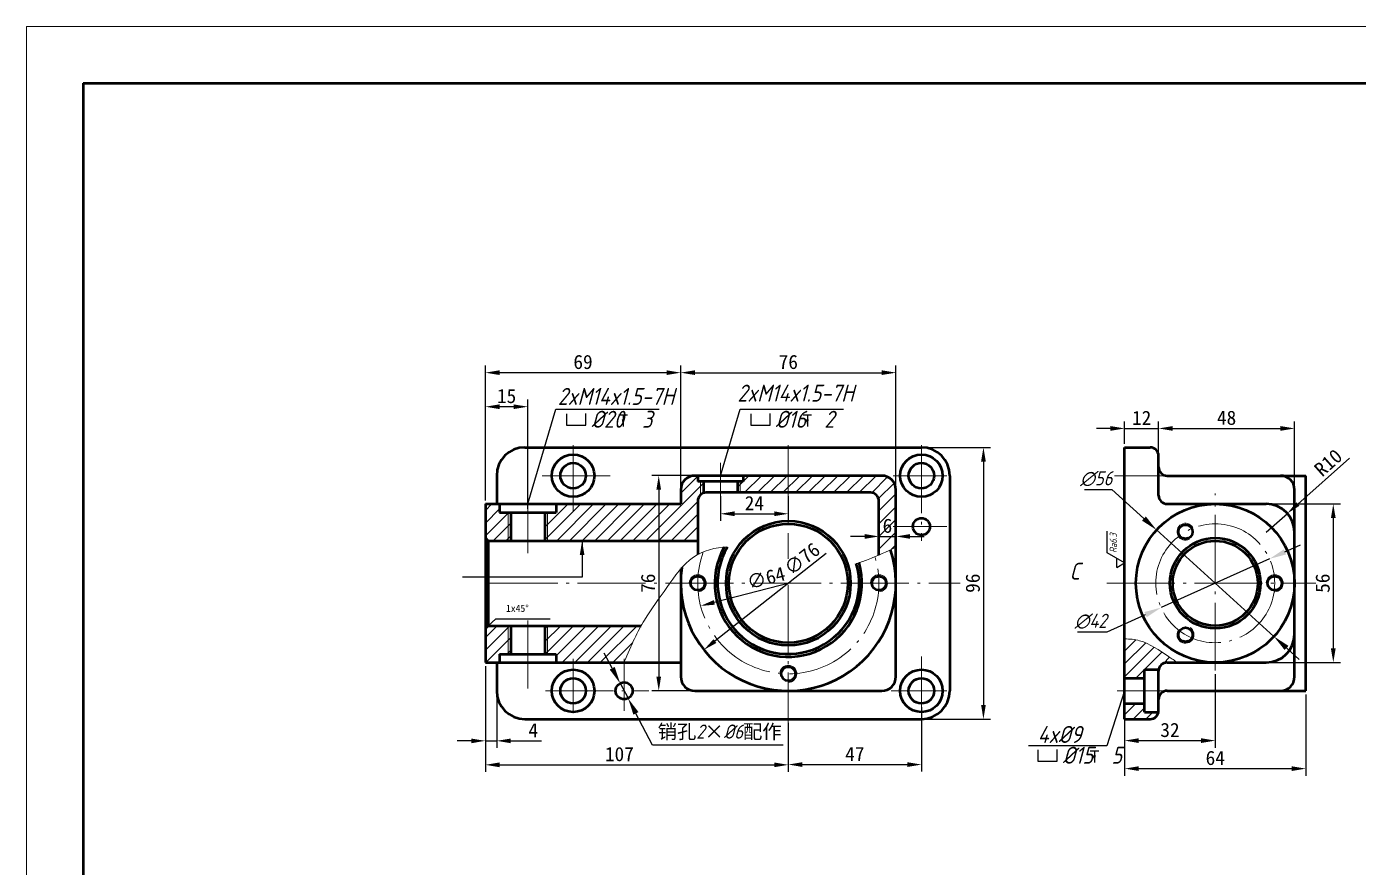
# Model space of a CAD drawing. Header units: millimetres. Extents: x 455 to 875, y 6 to 303.
# Drawn here: x 455 to 690.2, y 154.9 to 303.4 of the extents above; entities that cross this region are included whole.
import ezdxf

# ---------------------------------------------------------------- set-up
doc = ezdxf.new("R2010")
doc.units = ezdxf.units.MM
doc.linetypes.add('MYCENTER', pattern=[15.5, 12, -1.5, 0.5, -1.5])
doc.layers.add('尺寸层', color=7, linetype='Continuous')
doc.layers.add('标注层', color=7, linetype='Continuous')
for name, color, linetype, lineweight in [('点画线', 1, 'MYCENTER', 20), ('粗实线', 6, 'Continuous', 50), ('细实线', 7, 'Continuous', 20)]:
    doc.layers.add(name, color=color, linetype=linetype, lineweight=lineweight)
doc.styles.add('字符式样', font='gbeitc.shx')
doc.styles.add('尺寸文字', font='gbeitc.shx', dxfattribs={"height": 2.5})
doc.dimstyles.new('ISO-25', dxfattribs={"dimtxt": 2.5, "dimasz": 2.5, "dimexe": 1.25, "dimexo": 0.625, "dimtad": 1, "dimlfac": 2, "dimtxsty": 'Standard', "dimcen": 2.5, "dimadec": 0, "dimazin": 0, "dimtfac": 1, "dimtmove": 0, "dimatfit": 3, "dimfxl": 0, "dimarcsym": 0})
doc.dimstyles.new('水平标注', dxfattribs={"dimtxt": 2.5, "dimasz": 3, "dimexe": 2, "dimexo": 0, "dimtad": 1, "dimtih": 1, "dimtoh": 1, "dimdec": 1, "dimlfac": 2, "dimdsep": 46, "dimtxsty": '尺寸文字', "dimcen": 2.5, "dimadec": 0, "dimazin": 2, "dimtfac": 1, "dimtdec": 1, "dimtmove": 0, "dimatfit": 3, "dimfxl": 0, "dimarcsym": 0})

# ---------------------------------------------------------------- blocks, each defined once
blk = doc.blocks.new('*D179')
at = {"layer": 'Defpoints', "color": 0}
for p in [(536.02, 242.31), (536.02, 219.12), (570.52, 219.12)]:
    blk.add_point(p, dxfattribs=at)
at = {"layer": '尺寸层', "color": 0, "lineweight": -2}
for p, q in [((536.02, 219.74), (536.02, 243.56)), ((568.02, 242.31), (538.52, 242.31)), ((570.52, 219.74), (570.52, 243.56))]:
    blk.add_line(p, q, dxfattribs=at)
at = {"layer": '尺寸层', "color": 0}
for points in [[(538.52, 242.73), (538.52, 241.9), (536.02, 242.31)], [(568.02, 242.73), (568.02, 241.9), (570.52, 242.31)]]:
    blk.add_solid(points, dxfattribs=at)
at = {"layer": '尺寸层', "color": 0, "insert": (553.27, 244.19), "char_height": 2.5, "attachment_point": 5}
blk.add_mtext('69', dxfattribs=at)
blk = doc.blocks.new('*D180')
at = {"layer": 'Defpoints', "color": 0}
for p in [(536.02, 236.3), (536.02, 219.12), (543.52, 217.62)]:
    blk.add_point(p, dxfattribs=at)
at = {"layer": '尺寸层', "color": 0, "lineweight": -2}
for p, q in [((536.02, 219.74), (536.02, 237.55)), ((543.52, 218.24), (543.52, 237.55)), ((541.02, 236.3), (538.52, 236.3))]:
    blk.add_line(p, q, dxfattribs=at)
at = {"layer": '尺寸层', "color": 0}
for points in [[(538.52, 236.71), (538.52, 235.88), (536.02, 236.3)], [(541.02, 236.71), (541.02, 235.88), (543.52, 236.3)]]:
    blk.add_solid(points, dxfattribs=at)
at = {"layer": '尺寸层', "color": 0, "insert": (539.77, 238.17), "char_height": 2.5, "attachment_point": 5}
blk.add_mtext('15', dxfattribs=at)
blk = doc.blocks.new('*D181')
at = {"layer": 'Defpoints', "color": 0}
for p in [(573.02, 224.12), (566.64, 186.12), (573.02, 186.12)]:
    blk.add_point(p, dxfattribs=at)
at = {"layer": '尺寸层', "color": 0, "lineweight": -2}
for p, q in [((572.4, 224.12), (565.39, 224.12)), ((566.64, 221.62), (566.64, 188.62)), ((572.4, 186.12), (565.39, 186.12))]:
    blk.add_line(p, q, dxfattribs=at)
at = {"layer": '尺寸层', "color": 0}
for points in [[(566.22, 221.62), (567.05, 221.62), (566.64, 224.12)], [(566.22, 188.62), (567.05, 188.62), (566.64, 186.12)]]:
    blk.add_solid(points, dxfattribs=at)
at = {"layer": '尺寸层', "color": 0, "insert": (564.76, 205.12), "char_height": 2.5, "attachment_point": 5, "rotation": 90}
blk.add_mtext('76', dxfattribs=at)
blk = doc.blocks.new('*D182')
at = {"layer": 'Defpoints', "color": 0}
for p in [(608.52, 242.31), (608.52, 221.62), (570.52, 219.12)]:
    blk.add_point(p, dxfattribs=at)
at = {"layer": '尺寸层', "color": 0, "lineweight": -2}
for p, q in [((570.52, 219.74), (570.52, 243.56)), ((573.02, 242.31), (606.02, 242.31)), ((608.52, 222.24), (608.52, 243.56))]:
    blk.add_line(p, q, dxfattribs=at)
at = {"layer": '尺寸层', "color": 0}
for points in [[(573.02, 242.73), (573.02, 241.9), (570.52, 242.31)], [(606.02, 242.73), (606.02, 241.9), (608.52, 242.31)]]:
    blk.add_solid(points, dxfattribs=at)
at = {"layer": '尺寸层', "color": 0, "insert": (589.52, 244.19), "char_height": 2.5, "attachment_point": 5}
blk.add_mtext('76', dxfattribs=at)
blk = doc.blocks.new('*D183')
at = {"layer": 'Defpoints', "color": 0}
for p in [(613.02, 229.12), (613.02, 181.12), (623.97, 181.12)]:
    blk.add_point(p, dxfattribs=at)
at = {"layer": '尺寸层', "color": 0, "lineweight": -2}
for p, q in [((613.65, 229.12), (625.22, 229.12)), ((623.97, 226.62), (623.97, 183.62)), ((613.65, 181.12), (625.22, 181.12))]:
    blk.add_line(p, q, dxfattribs=at)
at = {"layer": '尺寸层', "color": 0}
for points in [[(623.56, 226.62), (624.39, 226.62), (623.97, 229.12)], [(623.56, 183.62), (624.39, 183.62), (623.97, 181.12)]]:
    blk.add_solid(points, dxfattribs=at)
at = {"layer": '尺寸层', "color": 0, "insert": (622.1, 205.12), "char_height": 2.5, "attachment_point": 5, "rotation": 90}
blk.add_mtext('96', dxfattribs=at)
blk = doc.blocks.new('*D184')
at = {"layer": 'Defpoints', "color": 0}
for p in [(608.52, 213.38), (605.52, 210.1), (608.52, 211.5)]:
    blk.add_point(p, dxfattribs=at)
at = {"layer": '尺寸层', "color": 0, "lineweight": -2}
for p, q in [((605.52, 210.72), (605.52, 214.63)), ((608.52, 212.12), (608.52, 214.63)), ((603.02, 213.38), (600.52, 213.38)), ((605.52, 213.38), (608.52, 213.38)), ((611.02, 213.38), (613.52, 213.38))]:
    blk.add_line(p, q, dxfattribs=at)
at = {"layer": '尺寸层', "color": 0}
for points in [[(603.02, 213.8), (603.02, 212.97), (605.52, 213.38)], [(611.02, 213.8), (611.02, 212.97), (608.52, 213.38)]]:
    blk.add_solid(points, dxfattribs=at)
at = {"layer": '尺寸层', "color": 0, "insert": (607.02, 215.26), "char_height": 2.5, "attachment_point": 5}
blk.add_mtext('6', dxfattribs=at)
blk = doc.blocks.new('*D185')
at = {"layer": 'Defpoints', "color": 0}
for p in [(577.52, 221.12), (589.52, 221.12), (589.52, 217.39)]:
    blk.add_point(p, dxfattribs=at)
at = {"layer": '尺寸层', "color": 0, "lineweight": -2}
for p, q in [((577.52, 220.49), (577.52, 216.14)), ((589.52, 220.49), (589.52, 216.14)), ((580.02, 217.39), (587.02, 217.39))]:
    blk.add_line(p, q, dxfattribs=at)
at = {"layer": '尺寸层', "color": 0}
for points in [[(580.02, 217.81), (580.02, 216.97), (577.52, 217.39)], [(587.02, 217.81), (587.02, 216.97), (589.52, 217.39)]]:
    blk.add_solid(points, dxfattribs=at)
at = {"layer": '尺寸层', "color": 0, "insert": (583.52, 219.27), "char_height": 2.5, "attachment_point": 5}
blk.add_mtext('24', dxfattribs=at)
blk = doc.blocks.new('*D186')
at = {"layer": 'Defpoints', "color": 0}
for p in [(536.02, 191.12), (538.02, 191.12), (538.02, 177.28)]:
    blk.add_point(p, dxfattribs=at)
at = {"layer": '尺寸层', "color": 0, "lineweight": -2}
for p, q in [((536.02, 190.49), (536.02, 176.03)), ((538.02, 190.49), (538.02, 176.03)), ((533.52, 177.28), (531.02, 177.28)), ((536.02, 177.28), (538.02, 177.28)), ((540.52, 177.28), (545.94, 177.28))]:
    blk.add_line(p, q, dxfattribs=at)
at = {"layer": '尺寸层', "color": 0}
for points in [[(533.52, 177.69), (533.52, 176.86), (536.02, 177.28)], [(540.52, 177.69), (540.52, 176.86), (538.02, 177.28)]]:
    blk.add_solid(points, dxfattribs=at)
at = {"layer": '尺寸层', "color": 0, "insert": (544.48, 179.15), "char_height": 2.5, "attachment_point": 5}
blk.add_mtext('4', dxfattribs=at)
blk = doc.blocks.new('*D187')
at = {"layer": 'Defpoints', "color": 0}
for p in [(536.02, 190.8), (589.52, 181.12), (589.52, 173.04)]:
    blk.add_point(p, dxfattribs=at)
at = {"layer": '尺寸层', "color": 0, "lineweight": -2}
for p, q in [((536.02, 190.18), (536.02, 171.79)), ((589.52, 180.49), (589.52, 171.79)), ((538.52, 173.04), (587.02, 173.04))]:
    blk.add_line(p, q, dxfattribs=at)
at = {"layer": '尺寸层', "color": 0}
for points in [[(538.52, 173.46), (538.52, 172.63), (536.02, 173.04)], [(587.02, 173.46), (587.02, 172.63), (589.52, 173.04)]]:
    blk.add_solid(points, dxfattribs=at)
at = {"layer": '尺寸层', "color": 0, "insert": (559.69, 174.92), "char_height": 2.5, "attachment_point": 5}
blk.add_mtext('107', dxfattribs=at)
blk = doc.blocks.new('*D188')
at = {"layer": 'Defpoints', "color": 0}
for p in [(613.02, 183.87), (589.52, 181.12), (613.02, 173.09)]:
    blk.add_point(p, dxfattribs=at)
at = {"layer": '尺寸层', "color": 0, "lineweight": -2}
for p, q in [((613.02, 183.24), (613.02, 171.84)), ((589.52, 180.49), (589.52, 171.84)), ((592.02, 173.09), (610.52, 173.09))]:
    blk.add_line(p, q, dxfattribs=at)
at = {"layer": '尺寸层', "color": 0}
for points in [[(592.02, 173.51), (592.02, 172.67), (589.52, 173.09)], [(610.52, 173.51), (610.52, 172.67), (613.02, 173.09)]]:
    blk.add_solid(points, dxfattribs=at)
at = {"layer": '尺寸层', "color": 0, "insert": (601.27, 174.96), "char_height": 2.5, "attachment_point": 5}
blk.add_mtext('47', dxfattribs=at)
blk = doc.blocks.new('*D189')
at = {"layer": 'Defpoints', "color": 0}
for p in [(604.44, 216.88), (574.6, 193.35)]:
    blk.add_point(p, dxfattribs=at)
at = {"layer": '尺寸层', "color": 0, "lineweight": -2}
blk.add_line((596.21, 210.39), (576.56, 194.9), dxfattribs=at)
at = {"layer": '尺寸层', "color": 0}
blk.add_solid([(576.3, 195.23), (576.82, 194.57), (574.6, 193.35)], dxfattribs=at)
at = {"layer": '尺寸层', "color": 0, "insert": (591.94, 209.42), "char_height": 2.5, "attachment_point": 5, "rotation": 38.2517}
blk.add_mtext('∅76', dxfattribs=at)
blk = doc.blocks.new('*D190')
at = {"layer": 'Defpoints', "color": 0}
for p in [(605.01, 209.12), (574.03, 201.11)]:
    blk.add_point(p, dxfattribs=at)
at = {"layer": '尺寸层', "color": 0, "lineweight": -2}
blk.add_line((589.89, 205.21), (576.45, 201.74), dxfattribs=at)
at = {"layer": '尺寸层', "color": 0}
blk.add_solid([(576.35, 202.14), (576.55, 201.33), (574.03, 201.11)], dxfattribs=at)
at = {"layer": '尺寸层', "color": 0, "insert": (585.59, 206.04), "char_height": 2.5, "attachment_point": 5, "rotation": 14.5047}
blk.add_mtext('∅64', dxfattribs=at)
blk = doc.blocks.new('*D191')
at = {"layer": 'Defpoints', "color": 0}
for p in [(559.82, 187.44), (561.22, 184.79)]:
    blk.add_point(p, dxfattribs=at)
at = {"layer": '尺寸层', "color": 0, "lineweight": -2}
for p, q in [((558.43, 190.1), (557.03, 192.76)), ((559.82, 187.44), (561.22, 184.79)), ((565.56, 176.52), (562.61, 182.13)), ((588.6, 176.52), (565.56, 176.52))]:
    blk.add_line(p, q, dxfattribs=at)
at = {"layer": '尺寸层', "color": 0}
for points in [[(558.87, 190.33), (557.98, 189.87), (559.82, 187.44)], [(563.06, 182.36), (562.17, 181.9), (561.22, 184.79)]]:
    blk.add_solid(points, dxfattribs=at)
at = {"layer": '尺寸层', "color": 0, "insert": (577.39, 178.78), "char_height": 2.5, "attachment_point": 5, "style": '尺寸文字'}
blk.add_mtext('{\\fSimSun|b0|i0|c134|p54;销孔}2{\\fSimSun|b0|i0|c134|p54;×}%%c6{\\fSimSun|b0|i0|c134|p54;配作}', dxfattribs=at)
blk = doc.blocks.new('*D201')
at = {"layer": 'Defpoints', "color": 0}
for p in [(654.91, 232.46), (648.91, 229.12), (654.91, 224.12)]:
    blk.add_point(p, dxfattribs=at)
at = {"layer": '尺寸层', "color": 0, "lineweight": -2}
for p, q in [((648.91, 229.74), (648.91, 233.71)), ((654.91, 224.74), (654.91, 233.71)), ((646.41, 232.46), (643.91, 232.46)), ((648.91, 232.46), (654.91, 232.46)), ((657.41, 232.46), (659.91, 232.46))]:
    blk.add_line(p, q, dxfattribs=at)
at = {"layer": '尺寸层', "color": 0}
for points in [[(646.41, 232.88), (646.41, 232.04), (648.91, 232.46)], [(657.41, 232.88), (657.41, 232.04), (654.91, 232.46)]]:
    blk.add_solid(points, dxfattribs=at)
at = {"layer": '尺寸层', "color": 0, "insert": (651.91, 234.33), "char_height": 2.5, "attachment_point": 5}
blk.add_mtext('12', dxfattribs=at)
blk = doc.blocks.new('*D202')
at = {"layer": 'Defpoints', "color": 0}
for p in [(678.91, 232.46), (654.91, 224.43), (678.91, 221.62)]:
    blk.add_point(p, dxfattribs=at)
at = {"layer": '尺寸层', "color": 0, "lineweight": -2}
for p, q in [((654.91, 225.05), (654.91, 233.71)), ((678.91, 222.24), (678.91, 233.71)), ((657.41, 232.46), (676.41, 232.46))]:
    blk.add_line(p, q, dxfattribs=at)
at = {"layer": '尺寸层', "color": 0}
for points in [[(657.41, 232.88), (657.41, 232.04), (654.91, 232.46)], [(676.41, 232.88), (676.41, 232.04), (678.91, 232.46)]]:
    blk.add_solid(points, dxfattribs=at)
at = {"layer": '尺寸层', "color": 0, "insert": (666.91, 234.33), "char_height": 2.5, "attachment_point": 5}
blk.add_mtext('48', dxfattribs=at)
blk = doc.blocks.new('*D203')
at = {"layer": 'Defpoints', "color": 0}
for p in [(673.91, 219.12), (673.91, 191.12), (685.75, 191.12)]:
    blk.add_point(p, dxfattribs=at)
at = {"layer": '尺寸层', "color": 0, "lineweight": -2}
for p, q in [((674.53, 219.12), (687, 219.12)), ((685.75, 216.62), (685.75, 193.62)), ((674.53, 191.12), (687, 191.12))]:
    blk.add_line(p, q, dxfattribs=at)
at = {"layer": '尺寸层', "color": 0}
for points in [[(685.33, 216.62), (686.17, 216.62), (685.75, 219.12)], [(685.33, 193.62), (686.17, 193.62), (685.75, 191.12)]]:
    blk.add_solid(points, dxfattribs=at)
at = {"layer": '尺寸层', "color": 0, "insert": (683.88, 205.12), "char_height": 2.5, "attachment_point": 5, "rotation": 90}
blk.add_mtext('56', dxfattribs=at)
blk = doc.blocks.new('*D204')
at = {"layer": 'Defpoints', "color": 0}
for p in [(664.91, 189.68), (648.91, 186.12), (664.91, 177.32)]:
    blk.add_point(p, dxfattribs=at)
at = {"layer": '尺寸层', "color": 0, "lineweight": -2}
for p, q in [((664.91, 189.06), (664.91, 176.07)), ((648.91, 185.49), (648.91, 176.07)), ((651.41, 177.32), (662.41, 177.32))]:
    blk.add_line(p, q, dxfattribs=at)
at = {"layer": '尺寸层', "color": 0}
for points in [[(651.41, 177.74), (651.41, 176.9), (648.91, 177.32)], [(662.41, 177.74), (662.41, 176.9), (664.91, 177.32)]]:
    blk.add_solid(points, dxfattribs=at)
at = {"layer": '尺寸层', "color": 0, "insert": (656.91, 179.19), "char_height": 2.5, "attachment_point": 5}
blk.add_mtext('32', dxfattribs=at)
blk = doc.blocks.new('*D205')
at = {"layer": 'Defpoints', "color": 0}
for p in [(680.91, 186.12), (648.91, 181.12), (680.91, 172.37)]:
    blk.add_point(p, dxfattribs=at)
at = {"layer": '尺寸层', "color": 0, "lineweight": -2}
for p, q in [((680.91, 185.49), (680.91, 171.12)), ((648.91, 180.49), (648.91, 171.12)), ((651.41, 172.37), (678.41, 172.37))]:
    blk.add_line(p, q, dxfattribs=at)
at = {"layer": '尺寸层', "color": 0}
for points in [[(651.41, 172.79), (651.41, 171.96), (648.91, 172.37)], [(678.41, 172.79), (678.41, 171.96), (680.91, 172.37)]]:
    blk.add_solid(points, dxfattribs=at)
at = {"layer": '尺寸层', "color": 0, "insert": (664.91, 174.25), "char_height": 2.5, "attachment_point": 5}
blk.add_mtext('64', dxfattribs=at)
blk = doc.blocks.new('*D206')
at = {"layer": 'Defpoints', "color": 0}
for p in [(654.54, 214.53), (675.27, 195.71)]:
    blk.add_point(p, dxfattribs=at)
at = {"layer": '尺寸层', "color": 0, "lineweight": -2}
for p, q in [((641.79, 221.7), (646.63, 221.7)), ((646.63, 221.7), (652.32, 216.54)), ((675.27, 195.71), (654.54, 214.53)), ((677.49, 193.69), (679.71, 191.67))]:
    blk.add_line(p, q, dxfattribs=at)
at = {"layer": '尺寸层', "color": 0}
for points in [[(652.65, 216.91), (651.98, 216.17), (654.54, 214.53)], [(677.83, 194.06), (677.16, 193.32), (675.27, 195.71)]]:
    blk.add_solid(points, dxfattribs=at)
at = {"layer": '尺寸层', "color": 0, "insert": (643.9, 223.58), "char_height": 2.5, "attachment_point": 5, "style": '尺寸文字'}
blk.add_mtext('∅56', dxfattribs=at)
blk = doc.blocks.new('*D207')
at = {"layer": 'Defpoints', "color": 0}
for p in [(674.48, 209.42), (655.33, 200.81)]:
    blk.add_point(p, dxfattribs=at)
at = {"layer": '尺寸层', "color": 0, "lineweight": -2}
for p, q in [((677.22, 210.66), (679.95, 211.89)), ((674.48, 209.42), (655.33, 200.81)), ((645.82, 196.53), (652.59, 199.58)), ((640.61, 196.53), (645.82, 196.53))]:
    blk.add_line(p, q, dxfattribs=at)
at = {"layer": '尺寸层', "color": 0}
for points in [[(677.01, 211.11), (677.42, 210.2), (674.48, 209.42)], [(652.39, 200.03), (652.8, 199.12), (655.33, 200.81)]]:
    blk.add_solid(points, dxfattribs=at)
at = {"layer": '尺寸层', "color": 0, "insert": (642.9, 198.4), "char_height": 2.5, "attachment_point": 5, "style": '尺寸文字'}
blk.add_mtext('∅42', dxfattribs=at)
blk = doc.blocks.new('*D208')
at = {"layer": 'Defpoints', "color": 0}
for p in [(677.64, 217.44), (673.91, 214.12)]:
    blk.add_point(p, dxfattribs=at)
at = {"layer": '尺寸层', "color": 0, "lineweight": -2}
for p, q in [((688.61, 227.23), (679.5, 219.11)), ((673.91, 214.12), (677.64, 217.44))]:
    blk.add_line(p, q, dxfattribs=at)
at = {"layer": '尺寸层', "color": 0}
blk.add_solid([(679.22, 219.42), (679.78, 218.8), (677.64, 217.44)], dxfattribs=at)
at = {"layer": '尺寸层', "color": 0, "insert": (684.87, 226.41), "char_height": 2.5, "attachment_point": 5, "rotation": 41.7353}
blk.add_mtext('R10', dxfattribs=at)
blk = doc.blocks.new('粗糙度1')
at = {"layer": '标注层'}
for p, q in [((0, 0), (3.56, 6.16)), ((0, 0), (3.56, 6.16)), ((3.56, 6.16), (11.21, 6.16)), ((-1.62, 2.8), (1.62, 2.8)), ((-1.62, 2.8), (0, 0)), ((-1.62, 2.8), (0, 0)), ((-1.62, 2.8), (1.62, 2.8))]:
    blk.add_line(p, q, dxfattribs=at)
at = {"layer": '标注层', "style": '字符式样'}
blk.add_attdef('RA', (3.57, 2.76), '', height=2.5, dxfattribs=at)

msp = doc.modelspace()

# ---------------------------------------------------------------- hatches: boundary and pattern name
at = {"layer": '细实线'}
h = msp.add_hatch(dxfattribs=at)
h.set_pattern_fill('ANSI31', color=256, scale=0.5, style=0)
h.set_pattern_definition([(45, (693.0016, 110.0457), (-1.122532, 1.122532), [])])
h.paths.add_polyline_path([(540.0201, 217.6162), (538.5201, 217.6162), (538.5201, 219.1162), (536.0201, 219.1162), (536.0201, 213.1162), (536.5201, 212.6162), (540.0201, 212.6162)])
h.paths.add_polyline_path([(540.5201, 217.6162), (540.0201, 217.6162), (540.0201, 212.6162), (540.5201, 212.6162)])
h.paths.add_polyline_path([(547.0201, 217.6162), (546.5201, 217.6162), (546.5201, 212.6162), (547.0201, 212.6162)])
h.paths.add_polyline_path([(573.5201, 219.6162, -0.21342177), (574.0201, 220.7343), (574.0201, 223.1162), (573.5201, 223.1162), (573.5201, 224.1162), (573.0201, 224.1162, 0.41421356), (570.5201, 221.6162), (570.5201, 219.1162), (548.5201, 219.1162), (548.5201, 217.6162), (547.0201, 217.6162), (547.0201, 212.6162), (573.5201, 212.6162)])
h.paths.add_polyline_path([(574.5201, 223.1162), (574.0201, 223.1162), (574.0201, 220.7343, -0.09778256), (574.5201, 221.0304)])
h.paths.add_polyline_path([(581.0201, 223.1162), (580.5201, 223.1162), (580.5201, 221.1162), (581.0201, 221.1162)])
h.paths.add_polyline_path([(589.5201, 224.1162), (581.5201, 224.1162), (581.5201, 223.1162), (581.0201, 223.1162), (581.0201, 221.1162), (589.5201, 221.1162)])
edge = h.paths.add_edge_path()
edge.add_line((606.0201, 224.1162), (589.5201, 224.1162))
edge.add_line((589.5201, 224.1162), (589.5201, 221.1162))
edge.add_line((589.5201, 221.1162), (604.0201, 221.1162))
edge.add_arc((604.0201, 219.6162), 1.5, 0, 90, ccw=False)
edge.add_line((605.5201, 219.6162), (605.5201, 210.0991))
edge.add_spline(control_points=[(605.5201, 210.0991), (606.2119, 210.4032), (606.8939, 210.7204), (607.5721, 211.0431)], knot_values=[116.59521901, 116.59521901, 116.59521901, 116.59521901, 121.1214129, 121.1214129, 121.1214129, 121.1214129], degree=3, periodic=0)
edge.add_spline(control_points=[(607.5721, 211.0431), (607.8888, 211.1938), (608.2046, 211.3457), (608.5201, 211.4979)], knot_values=[121.1214129, 121.1214129, 121.1214129, 121.1214129, 123.23527977, 123.23527977, 123.23527977, 123.23527977], degree=3, periodic=0)
edge.add_line((608.5201, 211.4979), (608.5201, 221.6162))
edge.add_arc((606.0201, 221.6162), 2.5, 0, 90)
h.paths.add_polyline_path([(540.0201, 197.6162), (536.5201, 197.6162), (536.0201, 197.1162), (536.0201, 191.1162), (538.5201, 191.1162), (538.5201, 192.6162), (540.0201, 192.6162)])
h.paths.add_polyline_path([(540.5201, 197.6162), (540.0201, 197.6162), (540.0201, 192.6162), (540.5201, 192.6162)])
h.paths.add_polyline_path([(547.0201, 197.6162), (546.5201, 197.6162), (546.5201, 192.6162), (547.0201, 192.6162)])
edge = h.paths.add_edge_path()
edge.add_spline(control_points=[(560.5201, 191.1695), (561.6599, 193.8756), (562.5491, 195.8484), (563.5331, 197.6162)], knot_values=[6.41979433, 6.41979433, 6.41979433, 6.41979433, 18.50185878, 18.50185878, 18.50185878, 18.50185878], degree=3, periodic=0)
edge.add_line((563.5331, 197.6162), (547.0201, 197.6162))
edge.add_line((547.0201, 197.6162), (547.0201, 192.6162))
edge.add_line((547.0201, 192.6162), (548.5201, 192.6162))
edge.add_line((548.5201, 192.6162), (548.5201, 191.1162))
edge.add_line((548.5201, 191.1162), (560.4977, 191.1162))
edge.add_spline(control_points=[(560.4977, 191.1162), (560.5052, 191.134), (560.5127, 191.1518), (560.5201, 191.1695)], knot_values=[6.34063094, 6.34063094, 6.34063094, 6.34063094, 6.41979433, 6.41979433, 6.41979433, 6.41979433], degree=3, periodic=0)
h.paths.add_polyline_path([(606.291, 215.2567), (607.7493, 215.2567), (607.7493, 213.3817), (606.291, 213.3817)], flags=24)
h = msp.add_hatch(dxfattribs=at)
h.set_pattern_fill('ANSI31', color=256, scale=0.5, style=0)
h.set_pattern_definition([(45, (705.0415, 110.0457), (-1.122532, 1.122532), [])])
edge = h.paths.add_edge_path()
edge.add_line((652.4052, 189.8662), (654.9262, 189.8662))
edge.add_arc((656.4052, 189.6162), 1.5, 90, 170.405932, ccw=False)
edge.add_line((656.4052, 191.1162), (658.2348, 191.1162))
edge.add_spline(control_points=[(658.2348, 191.1162), (657.7123, 191.4592), (655.5653, 192.8834), (652.6224, 195.0162), (649.8124, 195.2792), (648.9052, 195.2947)], knot_values=[4.51568819, 4.51568819, 4.51568819, 4.51568819, 8.2744572, 19.93503113, 25.33102532, 25.33102532, 25.33102532, 25.33102532], degree=3, periodic=0)
edge.add_line((648.9052, 195.2947), (648.9052, 188.3662))
edge.add_line((648.9052, 188.3662), (652.4052, 188.3662))
edge.add_line((652.4052, 188.3662), (652.4052, 189.8662))
h.paths.add_polyline_path([(653.4052, 181.1162, 0.36597738), (654.8842, 182.3662), (652.4052, 182.3662), (652.4052, 183.8662), (648.9052, 183.8662), (648.9052, 181.1162)])

# ---------------------------------------------------------------- linework, layer by layer
at = {"layer": '尺寸层'}
for p, q in [((536.5201, 197.6162), (537.882, 198.8599)), ((537.882, 198.8599), (536.5201, 197.6162)), ((537.882, 198.8599), (547.4703, 198.8599))]:
    msp.add_line(p, q, dxfattribs=at)
at = {"layer": '标注层'}
for p, q in [((543.5201, 219.1162), (548.4785, 235.8502)), ((548.4785, 235.8502), (566.7278, 235.8502)), ((577.5352, 224.1162), (581.012, 235.8502)), ((581.012, 235.8502), (599.2613, 235.8502)), ((550.3454, 235.0269), (550.3454, 233.0183)), ((550.3454, 233.0183), (553.7545, 233.0183)), ((553.7545, 233.0183), (553.7545, 235.1142)), ((559.6111, 234.8522), (561.0971, 234.8522)), ((560.3541, 234.8522), (560.3541, 232.7822)), ((582.8789, 235.0269), (582.8789, 233.0183)), ((582.8789, 233.0183), (586.288, 233.0183)), ((586.288, 233.0183), (586.288, 235.1142)), ((592.1446, 234.8522), (593.6306, 234.8522)), ((592.8876, 234.8522), (592.8876, 232.7822)), ((648.9052, 186.1162), (645.7864, 176.3699)), ((645.7864, 176.3699), (631.9289, 176.3699)), ((633.5702, 175.683), (633.5702, 173.6744)), ((636.9793, 173.6744), (636.9793, 175.7704)), ((642.8359, 175.5084), (644.3219, 175.5084)), ((643.5789, 175.5084), (643.5789, 173.4383)), ((633.5702, 173.6744), (636.9793, 173.6744))]:
    msp.add_line(p, q, dxfattribs=at)
for points in [[(560.3541, 232.7822, 0, 0.5, 0), (560.3541, 234.0674, 0.5, 0.5, 0)], [(592.8876, 232.7822, 0, 0.5, 0), (592.8876, 234.0674, 0.5, 0.5, 0)], [(645.7442, 205.1162, 0, 0.5, 0), (641.5822, 205.1162, 0, 0, 0), (637.7403, 205.1162, 0, 0, 0)], [(643.5789, 173.4383, 0, 0.5, 0), (643.5789, 174.7236, 0.5, 0.5, 0)]]:
    msp.add_lwpolyline(points, format="xyseb", dxfattribs=at)
at = {"layer": '点画线'}
for p, q in [((551.5201, 229.4788), (551.5201, 217.7264)), ((589.5201, 229.4788), (589.5201, 209.434)), ((613.0201, 229.4788), (613.0201, 212.6162)), ((577.5201, 226.3644), (577.5201, 216.8046)), ((546.0439, 224.1162), (558.5981, 224.1162)), ((608.0427, 224.1162), (617.5046, 224.1162)), ((647.138, 224.1162), (656.2612, 224.1162)), ((574.0201, 223.1162), (574.0201, 220.7343)), ((581.0201, 223.1162), (581.0201, 221.1162)), ((543.5201, 219.1162), (543.5201, 210.4291)), ((664.9052, 189.6826), (664.9052, 220.9468)), ((540.0201, 217.6162), (540.0201, 212.6162)), ((547.0201, 217.6162), (547.0201, 212.6162)), ((608.0427, 215.1162), (617.5046, 215.1162)), ((536.817, 205.1162), (617.5046, 205.1162)), ((589.5201, 204.8427), (589.5201, 178.6406)), ((617.5046, 205.1162), (619.8667, 205.1162)), ((645.7442, 205.1162), (682.6972, 205.1162)), ((540.0201, 197.6162), (540.0201, 192.6162)), ((543.5201, 198.5233), (543.5201, 186.1162)), ((547.0201, 197.6162), (547.0201, 192.6162)), ((551.5201, 191.7827), (551.5201, 182.5892)), ((560.5201, 191.7827), (560.5201, 182.5892)), ((613.0201, 192.1826), (613.0201, 181.1162)), ((546.6233, 186.1162), (564.8958, 186.1162)), ((607.6564, 186.1162), (617.5046, 186.1162)), ((647.5836, 186.1162), (655.8204, 186.1162)), ((658.5349, 186.1162), (663.7793, 186.1162))]:
    msp.add_line(p, q, dxfattribs=at)
msp.add_circle((664.9052, 205.1162), 10.5, dxfattribs=at)
msp.add_arc((589.5201, 205.1162), 16, 159.75555, 17.012686, dxfattribs=at)
at = {"layer": '粗实线'}
for p, q in [((465.0196, 293.4319), (865.0196, 293.4319)), ((465.0196, 293.4319), (465.0196, 16.4319)), ((543.0201, 229.1162), (613.0201, 229.1162)), ((648.9052, 181.1162), (648.9052, 229.1162)), ((648.9052, 229.1162), (653.4052, 229.1162)), ((654.9052, 220.6162), (654.9052, 227.6162)), ((538.0201, 224.1162), (538.0201, 219.1162)), ((573.5201, 224.1162), (573.5201, 223.1162)), ((581.5201, 224.1162), (581.5201, 223.1162)), ((618.0201, 224.1162), (618.0201, 186.1162)), ((656.4052, 224.1162), (680.9052, 224.1162)), ((680.9052, 186.1162), (680.9052, 224.1162)), ((574.5201, 223.1162), (574.5201, 221.0304)), ((580.5201, 223.1162), (580.5201, 221.1162)), ((678.9052, 188.6162), (678.9052, 221.6162)), ((536.0201, 219.1162), (536.0201, 191.1162)), ((536.0201, 219.1162), (570.5201, 219.1162)), ((538.5201, 219.1162), (538.5201, 217.6162)), ((548.5201, 219.1162), (548.5201, 217.6162)), ((656.4052, 219.1162), (673.9052, 219.1162)), ((538.5201, 217.6162), (548.5201, 217.6162)), ((540.5201, 217.6162), (540.5201, 212.6162)), ((546.5201, 217.6162), (546.5201, 212.6162)), ((536.5201, 212.6162), (536.0201, 213.1162)), ((536.5201, 212.6162), (573.5201, 212.6162)), ((536.5201, 212.6162), (536.5201, 197.6162)), ((536.5201, 197.6162), (536.0201, 197.1162)), ((536.5201, 197.6162), (563.5331, 197.6162)), ((540.5201, 197.6162), (540.5201, 192.6162)), ((546.5201, 197.6162), (546.5201, 192.6162)), ((536.0201, 191.1162), (570.5201, 191.1162)), ((538.0201, 191.1162), (538.0201, 186.1162)), ((538.5201, 192.6162), (548.5201, 192.6162)), ((538.5201, 192.6162), (538.5201, 191.1162)), ((548.5201, 192.6162), (548.5201, 191.1162)), ((656.4052, 191.1162), (673.9052, 191.1162)), ((648.9052, 188.3662), (652.4052, 188.3662)), ((652.4052, 182.3662), (652.4052, 189.8662)), ((652.4052, 189.8662), (654.9262, 189.8662)), ((654.9052, 182.6162), (654.9052, 189.6162)), ((656.4052, 186.1162), (680.9052, 186.1162)), ((648.9052, 183.8662), (652.4052, 183.8662)), ((543.0201, 181.1162), (613.0201, 181.1162)), ((648.9052, 181.1162), (653.4052, 181.1162)), ((652.4052, 182.3662), (654.8842, 182.3662))]:
    msp.add_line(p, q, dxfattribs=at)
for points in [[(570.5201, 207.6525), (570.5201, 188.6162, 0.41421356), (573.0201, 186.1162), (606.0201, 186.1162, 0.41421356), (608.5201, 188.6162), (608.5201, 221.6162, 0.41421356), (606.0201, 224.1162), (573.0201, 224.1162, 0.41421356), (570.5201, 221.6162), (570.5201, 219.1162)], [(605.5201, 210.0991), (605.5201, 219.6162, 0.41421356), (604.0201, 221.1162), (575.0201, 221.1162, 0.41421356), (573.5201, 219.6162), (573.5201, 210.1841)]]:
    msp.add_lwpolyline(points, format="xyb", dxfattribs=at)
msp.add_lwpolyline([(581.5201, 223.1162), (573.5201, 223.1162)], dxfattribs=at)
for centre, radius in [((551.5201, 224.1162), 3.75), ((551.5201, 224.1162), 2.25), ((613.0201, 224.1162), 3.75), ((613.0201, 224.1162), 2.25), ((664.9052, 205.1162), 14), ((613.0201, 215.1162), 1.5), ((589.5201, 205.1162), 11), ((589.5201, 205.1162), 10.5), ((659.6552, 214.2095), 1.25), ((664.9052, 205.1162), 8), ((664.9052, 205.1162), 7.5), ((573.5201, 205.1162), 1.25), ((605.5201, 205.1162), 1.25), ((675.4052, 205.1162), 1.25), ((659.6552, 196.023), 1.25), ((551.5201, 186.1162), 3.75), ((551.5201, 186.1162), 2.25), ((589.5201, 189.1162), 1.25), ((613.0201, 186.1162), 3.75), ((613.0201, 186.1162), 2.25), ((560.5201, 186.1162), 1.5)]:
    msp.add_circle(centre, radius, dxfattribs=at)
for centre, radius, start, end in [((543.0201, 224.1162), 5, 90, 180), ((613.0201, 224.1162), 5, 0, 90), ((653.4052, 227.6162), 1.5, 0, 90), ((656.4052, 225.6162), 1.5, 180, 270), ((676.4052, 221.6162), 2.5, 0, 90), ((656.4052, 220.6162), 1.5, 180, 270), ((673.9052, 214.1162), 5, 0, 90), ((589.5201, 205.1162), 19, 171.617819, 18.176218), ((589.5201, 205.1162), 13, 150.685171, 16.181959), ((589.5201, 205.1162), 12.5, 149.261163, 16.124304), ((673.9052, 196.1162), 5, 270, 0), ((656.4052, 189.6162), 1.5, 90, 180), ((676.4052, 188.6162), 2.5, 270, 0), ((543.0201, 186.1162), 5, 180, 270), ((613.0201, 186.1162), 5, 270, 0), ((656.4052, 184.6162), 1.5, 90, 180), ((653.4052, 182.6162), 1.5, 270, 0)]:
    msp.add_arc(centre, radius, start, end, dxfattribs=at)
at = {"layer": '细实线'}
for q in [(455.0196, 6.4319), (875.0196, 303.4319)]:
    msp.add_line((455.0196, 303.4319), q, dxfattribs=at)
for centre, start, end in [((659.6552, 214.2095), 30, 297.313276), ((573.5201, 205.1162), 270, 177.313276), ((605.5201, 205.1162), 270, 177.313276), ((675.4052, 205.1162), 270, 177.313276), ((659.6552, 196.023), 150, 57.313276), ((589.5201, 189.1162), 270, 177.313276)]:
    msp.add_arc(centre, 1.5, start, end, dxfattribs=at)
for points, knots in [([(560.4977, 191.1162), (561.8693, 194.375), (563.849, 198.693), (568.1582, 204.305), (572, 210.2193), (576.6454, 211.469), (578.7763, 211.5053)], [6.34063094, 6.34063094, 6.34063094, 6.34063094, 20.83851683, 34.82401302, 49.00290387, 61.53437906, 61.53437906, 61.53437906, 61.53437906]), ([(601.5284, 208.5878), (602.2293, 208.8041), (604.6534, 209.6513), (606.9131, 210.7224), (608.5201, 211.4979)], [108.16741462, 108.16741462, 108.16741462, 108.16741462, 112.46928475, 123.23527977, 123.23527977, 123.23527977, 123.23527977]), ([(648.9052, 195.2947), (649.8124, 195.2792), (652.6224, 195.0162), (655.5653, 192.8834), (657.7123, 191.4592), (658.2348, 191.1162)], [4.51568819, 4.51568819, 4.51568819, 4.51568819, 9.91168239, 21.57225631, 25.33102532, 25.33102532, 25.33102532, 25.33102532])]:
    msp.add_open_spline(points, degree=3, knots=knots, dxfattribs=at)

# ---------------------------------------------------------------- block references
at = {"layer": '标注层', "xscale": 0.5, "yscale": 0.5, "zscale": 0.5, "rotation": 90}
msp.add_blockref('粗糙度1', (648.9052, 208.696), dxfattribs=at).add_auto_attribs({'RA': 'Ra6.3'})

# ---------------------------------------------------------------- texts
at = {"layer": '尺寸层', "insert": (539.6681, 201.3067), "char_height": 1.25, "width": 10.273468, "attachment_point": 1}
msp.add_mtext('1x45%%d', dxfattribs=at)
at = {"layer": '标注层', "char_height": 3, "attachment_point": 1, "style": '字符式样'}
for s, insert, width in [('2xM14x1.5-7H', (580.5328, 240.1997), 18.728556), ('2xM14x1.5-7H', (548.8222, 239.6193), 20.566847), ('%%c20  3', (554.7433, 235.579), 13.494241), ('%%c16  2', (587.2769, 235.579), 13.494241), ('C', (639.1708, 208.7513), 4.073051), ('4x%%c9', (633.5521, 179.9142), 12.234336), ('%%c15  5', (637.9681, 176.2351), 13.494241)]:
    msp.add_mtext(s, dxfattribs=dict(at, insert=insert, width=width))

# ---------------------------------------------------------------- dimensions: what is measured, and where the dimension line sits
at = {"layer": '尺寸层'}
for base, p1, p2, picture, middle in [((536.0201, 242.3133), (570.5201, 219.1162), (536.0201, 219.1162), '*D179', (553.2701, 244.1883)), ((608.5201, 242.3133), (570.5201, 219.1162), (608.5201, 221.6162), '*D182', (589.5201, 244.1883)), ((536.0201, 236.2966), (543.5201, 217.6162), (536.0201, 219.1162), '*D180', (539.7701, 238.1716)), ((654.9052, 232.4596), (648.9052, 229.1162), (654.9052, 224.1162), '*D201', (651.9052, 234.3346)), ((678.9052, 232.4596), (654.9052, 224.4287), (678.9052, 221.6162), '*D202', (666.9052, 234.3346)), ((589.5201, 217.3911), (577.5201, 221.1162), (589.5201, 221.1162), '*D185', (583.5201, 219.2661)), ((608.5201, 213.3817), (605.5201, 210.0991), (608.5201, 211.4979), '*D184', (607.0201, 215.2567)), ((538.0201, 177.2783), (536.0201, 191.1162), (538.0201, 191.1162), '*D186', (544.4785, 179.1533)), ((664.9052, 177.3185), (648.9052, 186.1162), (664.9052, 189.6826), '*D204', (656.9052, 179.1935)), ((680.9052, 172.372), (648.9052, 181.1162), (680.9052, 186.1162), '*D205', (664.9052, 174.247)), ((613.0201, 173.0887), (589.5201, 181.1162), (613.0201, 183.8662), '*D188', (601.2701, 174.9637))]:
    dim = msp.add_linear_dim(base=base, p1=p1, p2=p2, dimstyle='ISO-25', dxfattribs=at)
    dim.commit()
    dim.dimension.update_dxf_attribs({"geometry": picture, "text_midpoint": middle})
for base, p1, p2, picture, middle in [((623.972, 181.1162), (613.0201, 229.1162), (613.0201, 181.1162), '*D183', (622.097, 205.1162)), ((685.7507, 191.1162), (673.9052, 219.1162), (673.9052, 191.1162), '*D203', (683.8757, 205.1162))]:
    dim = msp.add_linear_dim(base=base, p1=p1, p2=p2, angle=90, dimstyle='ISO-25', dxfattribs=at)
    dim.commit()
    dim.dimension.update_dxf_attribs({"geometry": picture, "text_midpoint": middle})
dim = msp.add_radius_dim(center=(673.9052, 214.1162), mpoint=(677.6363, 217.4447), dimstyle='ISO-25', dxfattribs=at)
dim.commit()
dim.dimension.update_dxf_attribs({"geometry": '*D208', "text_midpoint": (686.1209, 225.0135), "dimtype": 164})
dim = msp.add_linear_dim(base=(566.6367, 186.1162), p1=(573.0201, 224.1162), p2=(573.0201, 186.1162), angle=90, dimstyle='ISO-25', dxfattribs=at)
dim.commit()
dim.dimension.update_dxf_attribs({"geometry": '*D181', "text_midpoint": (566.6367, 205.1162), "dimtype": 160})
for p1, p2, picture, middle in [((675.271, 195.7061), (654.5394, 214.5264), '*D206', (643.9005, 221.7021)), ((674.4805, 209.4247), (655.3299, 200.8078), '*D207', (642.9018, 196.5281))]:
    dim = msp.add_diameter_dim_2p(p1=p1, p2=p2, dimstyle='水平标注', dxfattribs=at)
    dim.commit()
    dim.dimension.update_dxf_attribs({"geometry": picture, "text_midpoint": middle, "dimtype": 163})
for p1, p2, picture, middle in [((604.4408, 216.8794), (574.5994, 193.353), '*D189', (593.1056, 207.9429)), ((605.0102, 209.1236), (574.0301, 201.1089), '*D190', (586.0605, 204.2212))]:
    dim = msp.add_diameter_dim_2p(p1=p1, p2=p2, dimstyle='ISO-25', override={"dimtmove": 1}, dxfattribs=at)
    dim.commit()
    dim.dimension.update_dxf_attribs({"geometry": picture, "text_midpoint": middle, "dimtype": 163})
dim = msp.add_linear_dim(base=(589.5201, 173.0419), p1=(536.0201, 190.8037), p2=(589.5201, 181.1162), dimstyle='ISO-25', dxfattribs=at)
dim.commit()
dim.dimension.update_dxf_attribs({"geometry": '*D187', "text_midpoint": (559.6868, 173.0419), "dimtype": 160})
dim = msp.add_diameter_dim_2p(p1=(559.8226, 187.4442), p2=(561.2176, 184.7883), text='{\\fSimSun|b0|i0|c134|p54;销孔}2{\\fSimSun|b0|i0|c134|p54;×}%%c6{\\fSimSun|b0|i0|c134|p54;配作}', dimstyle='水平标注', dxfattribs=at)
dim.commit()
dim.dimension.update_dxf_attribs({"geometry": '*D191', "text_midpoint": (577.3936, 176.5202), "dimtype": 163})

# ---------------------------------------------------------------- leaders
at = {"layer": '标注层'}
msp.add_leader([(553.1052, 212.6162), (553.1052, 206.2159), (531.9575, 206.2159)], dimstyle='ISO-25', override={"dimgap": 0.625, "dimtad": 0}, dxfattribs=at)

doc.saveas('drawing.dxf')
